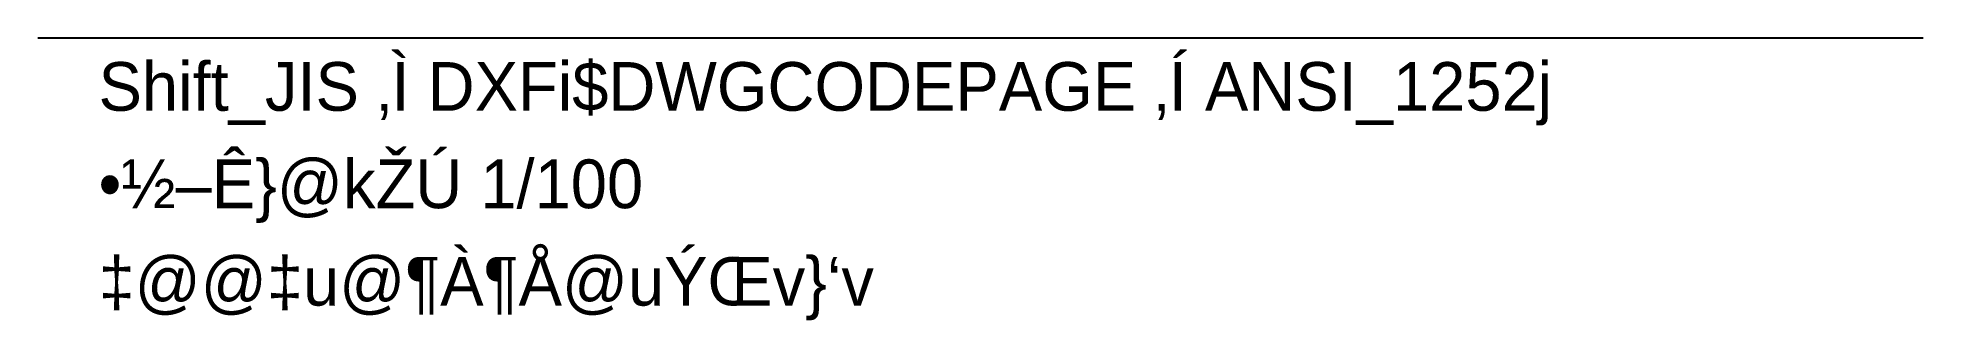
# Model space of a CAD drawing. Extents: x -5 to 150, y -17 to 6.
import ezdxf

# ---------------------------------------------------------------- set-up
doc = ezdxf.new("R2010")
doc.units = 0
doc.layers.add('¡–@ü', color=1, linetype='CONTINUOUS')
doc.styles.add('ƒSƒVƒbƒN', font='')
doc.styles.get('ƒSƒVƒbƒN').set_extended_font_data('‚l‚r ƒSƒVƒbƒN')

msp = doc.modelspace()

# ---------------------------------------------------------------- linework, layer by layer
at = {"layer": '¡–@ü'}
msp.add_line((-5, 6), (150, 6), dxfattribs=at)

# ---------------------------------------------------------------- texts
at = {"layer": '¡–@ü', "style": 'ƒSƒVƒbƒN'}
for s, p in [('Shift_JIS ‚Ì DXFi$DWGCODEPAGE ‚Í ANSI_1252j', (0, 0)), ('•½–Ê}@kŽÚ 1/100', (0, -8)), ('‡@@‡u@¶À¶Å@uÝŒv}‘v', (0, -16))]:
    msp.add_text(s, height=4, dxfattribs=at).set_placement(p)

doc.saveas('drawing.dxf')
